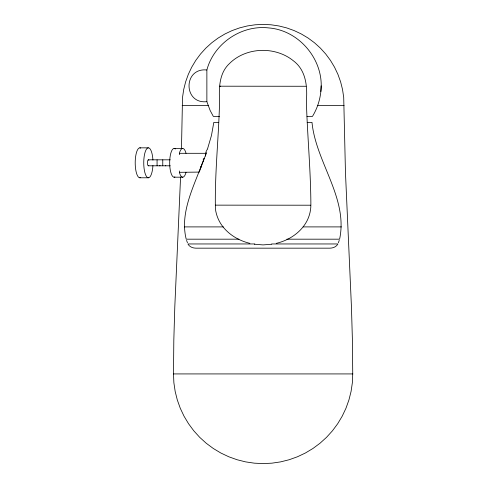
<?xml version="1.0" encoding="UTF-8"?>
<svg xmlns="http://www.w3.org/2000/svg" width="488" height="488" viewBox="0 0 488 488"><rect width="100%" height="100%" fill="white"/><g stroke="black" fill="none" stroke-linecap="round" stroke-linejoin="round"><path stroke-width="0.73" d="M181.475 148.651L182.524 97.447L183.689 89.585L185.623 81.874L188.301 74.396L191.699 67.21L195.779 60.39L200.519 54.009L205.857 48.117L211.743 42.785L218.124 38.046L224.944 33.965L232.129 30.567L239.608 27.889L247.318 25.955L255.181 24.79L263.117 24.4L271.06 24.79L278.916 25.955L286.627 27.889L294.111 30.567L301.297 33.965L308.111 38.046L314.498 42.785L320.384 48.117L325.722 54.009L330.455 60.39L334.542 67.21L337.94 74.396L340.618 81.874L342.545 89.585L343.711 97.447L345.461 172.52L351.439 306.787L352.421 340.356L352.733 373.924L352.366 382.714L351.073 391.419L348.932 399.953L345.968 408.243L342.204 416.197L337.684 423.743L332.438 430.812L326.527 437.333L320.006 443.244L312.942 448.484L305.39 453.01L297.436 456.774L289.152 459.739L280.612 461.88L271.907 463.167L263.117 463.6L254.327 463.167L245.623 461.88L237.089 459.739L228.799 456.774L220.844 453.01L213.299 448.484L206.229 443.244L199.708 437.333L193.797 430.812L188.557 423.743L184.031 416.197L180.267 408.243L177.303 399.953L175.168 391.419L173.874 382.714L173.502 373.924L173.813 340.356L174.802 306.787L180.572 177.046M307.196 122.384L312.003 122.384C315.834 162.291 348.347 198.091 339.599 239.181L286.859 239.181M238.949 239.181L186.202 239.181C179.547 212.39 194.132 186.074 202.862 161.577M206.869 101.699L206.869 69.991C213.878 43.505 241.389 24.754 268.607 27.914C299.638 30.244 324.618 60.646 320.854 91.537L320.854 91.549C319.927 100.321 317.072 108.867 312.466 116.394L307.025 116.394M320.854 91.549L321.135 85.845M179.37 170.971L179.37 172.319L199.36 172.093M199.482 171.63L199.842 170.41M199.921 170.159L205.186 156.117M207.638 148.511L211.475 135.444L213.805 122.384L218.612 122.384M339.221 240.383L338.349 242.78M205.314 155.8L206.21 153.726M206.332 153.446L206.711 152.646M276.22 243.378C289.268 240.297 301.59 232.123 307.519 219.832C309.648 215.257 310.838 210.261 310.874 205.216C310.783 170.471 307.342 135.847 306.373 101.132C307.531 86.644 306.067 70.321 293.495 60.89C284.968 53.893 273.908 50.398 262.947 50.362C250.655 50.374 238.15 54.784 229.415 63.599C219.124 73.151 218.874 88.096 219.576 101.071C218.783 136.969 214.702 172.795 215.397 208.718C216.007 213.921 217.831 218.929 220.558 223.394C227.079 233.728 238.156 240.541 249.899 243.359M271.767 244.244L263.062 244.903L254.358 244.232M305.988 86.266L219.771 86.199L220.491 86.205M215.397 205.143L310.679 205.21M182.134 105.384L208.675 105.384M317.56 105.384L344.101 105.384M219.46 116.394L213.329 116.394L210.157 110.514L206.869 101.669C183.098 104.298 183.098 67.417 206.869 69.991M139.83 147.84L148.376 147.84M174.124 148.437L182.707 148.437M179.37 154.653L179.37 153.305L205.692 153.305M148.376 159.82L170.269 159.82M148.376 165.804L170.269 165.804M174.124 177.187L182.707 177.187M139.83 177.784L148.376 177.784M184.379 226.902L223.388 226.902M303.109 226.902L341.423 226.902M254.785 243.957L187.941 243.957C189.381 246.849 192.711 248.093 195.779 248.166L330.028 248.166C333.09 248.093 336.421 246.849 337.867 243.957L271.712 243.957M173.441 373.924L352.793 373.924M187.459 242.78L186.587 240.383M205.576 156.001L205.576 153.305A14.378 4.441 -90 0 1 207.754 148.931M203.282 158.923L203.282 161.436M162.766 159.82L162.766 165.804M157.069 159.82L157.069 165.804M148.803 165.475A2.995 0.927 -90 0 1 147.638 164.621A2.995 0.927 -90 0 1 147.699 160.772A2.995 0.927 -90 0 1 148.883 160.308M160.101 165.694A2.995 0.927 -90 0 1 159.588 165.694M165.798 165.694A2.995 0.927 -90 0 1 165.286 165.694M140.672 177.534A14.976 4.63 -90 0 1 135.207 162.815A14.976 4.63 -90 0 1 140.672 148.09M152.927 165.536A14.976 4.63 -90 0 1 145.821 175.302A14.976 4.63 -90 0 1 145.821 150.322A14.976 4.63 -90 0 1 152.927 160.088M174.93 176.949A14.378 4.441 -90 0 1 169.684 162.126A14.378 4.441 -90 0 1 175.344 148.993M179.37 153.305A14.378 4.441 -90 0 1 186.038 153.305M186.038 172.319A14.378 4.441 -90 0 1 179.37 172.319M203.728 158.496A4.441 4.227 -90 0 1 204.576 158.82M201.355 167.012A4.441 4.227 -90 0 1 200.641 166.67"/></g></svg>
